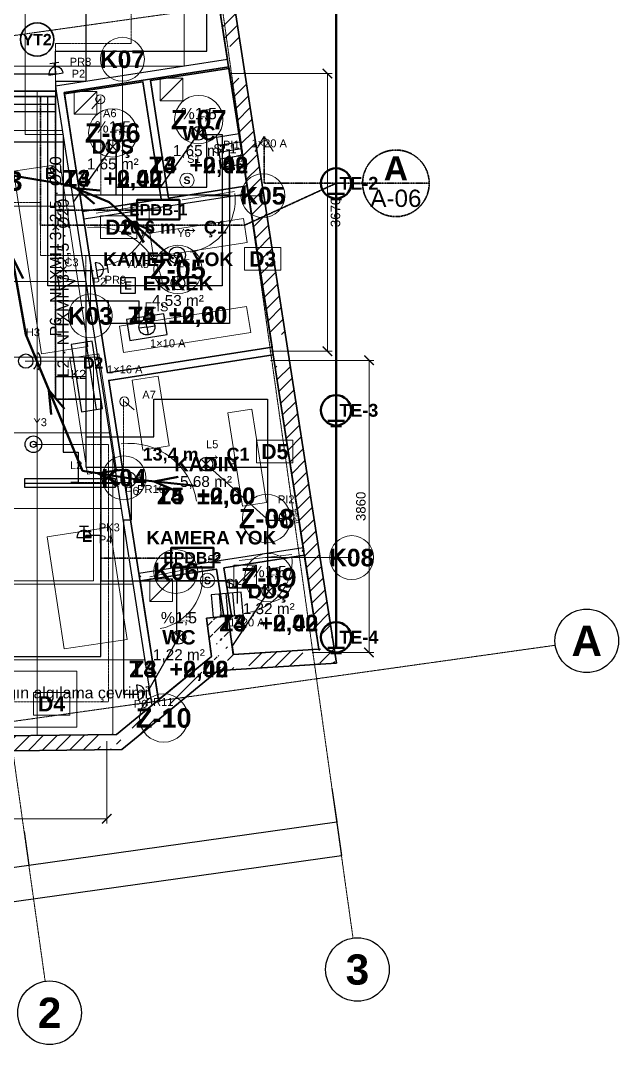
# Model space of a CAD drawing. Header units: millimetres. Extents: x -4681 to 15681, y -5011 to 17012.
# Drawn here: x 7780 to 15681, y -4083 to 9452 of the extents above; entities that cross this region are included whole.
import ezdxf
from ezdxf.enums import TextEntityAlignment as Align

# ---------------------------------------------------------------- set-up
doc = ezdxf.new("R2010")
doc.units = ezdxf.units.MM
doc.linetypes.add('DASHDOT', pattern=[3.556, 2.54, -0.508, 0, -0.508])
doc.linetypes.add('DASHED', pattern=[1.524, 1.27, -0.254])
for name, color, linetype, lineweight in [('A-DUVAR-MEVCUT', 8, 'Continuous', 35), ('A-DUVAR-YENI', 1, 'Continuous', 35), ('A-EKIPMAN', 9, 'Continuous', 18), ('A-KAPI', 8, 'Continuous', 18), ('A-KESIT-HAT', 1, 'DASHDOT', 35), ('A-MAHAL', 250, 'Continuous', 18), ('A-MOBILYA', 9, 'Continuous', 18), ('A-TAVAN-KAPAK', 150, 'Continuous', 18), ('A-TAVAN-SINIR', 150, 'Continuous', 25), ('A-TAVAN-YAZI', 150, 'Continuous', 13), ('A-YANGIN-EKIP', 1, 'Continuous', 35), ('A-YANGIN-KACIS', 3, 'Continuous', 50), ('A-YAZI', 7, 'Continuous', 13), ('A-ZEMIN-DERZ', 253, 'Continuous', 13), ('A-ZEMIN-SINIR', 30, 'Continuous', 25), ('A-ZEMIN-YAZI', 30, 'Continuous', 13), ('E-AYD-ACIL', 3, 'Continuous', 25), ('E-AYD-ANAHTAR', 2, 'Continuous', 18), ('E-AYD-ARMATUR', 2, 'Continuous', 25), ('E-AYD-DOWNLIGHT', 2, 'Continuous', 25), ('E-AYD-LINYE', 2, 'Continuous', 25), ('E-AYD-SORTI', 2, 'DASHED', 18), ('E-KUVVET-CIHAZ', 5, 'Continuous', 25), ('E-KUVVET-LINYE', 5, 'Continuous', 25), ('E-KUVVET-PRIZ', 5, 'Continuous', 25), ('E-TOPRAK-BARA', 3, 'Continuous', 50), ('E-TOPRAK-ELEKTROT', 3, 'Continuous', 50), ('E-TOPRAK-ILETKEN', 3, 'DASHDOT', 35), ('E-TOPRAK-SERIT', 3, 'Continuous', 50), ('E-TOPRAK-YAZI', 3, 'Continuous', 13), ('E-YAZI', 7, 'Continuous', 13), ('E-ZAYIF-KAMERA', 6, 'Continuous', 25), ('E-ZAYIF-LINYE', 6, 'DASHED', 13), ('E-ZAYIF-SES', 6, 'Continuous', 25), ('E-ZAYIF-TAVA', 6, 'Continuous', 18), ('E-ZAYIF-YANGIN', 1, 'Continuous', 25), ('G-AKS-BALON', 8, 'Continuous', 25), ('G-AKS-HAT', 8, 'DASHDOT', 18), ('G-OLCU', 7, 'Continuous', 13), ('G-OLCU-ZINCIR', 7, 'Continuous', 13)]:
    doc.layers.add(name, color=color, linetype=linetype, lineweight=lineweight)
doc.styles.add('GYM', font='arial.ttf')
doc.styles.add('GYM-B', font='arialbd.ttf')
doc.styles.add('OpenSansCondensed-Light', font='OpenSansCondensed-Light.ttf')
doc.dimstyles.new('EZDXF', dxfattribs={"dimtxt": 0.25, "dimasz": 0.175, "dimexe": 0.375, "dimexo": 0.125, "dimgap": 0.1, "dimtad": 1, "dimlfac": 100, "dimzin": 12, "dimdsep": 46, "dimtxsty": 'OpenSansCondensed-Light', "dimblk": 'ARCHTICK', "dimcen": 2.5, "dimazin": 3, "dimtfac": 0.5, "dimtmove": 2, "dimatfit": 3})
doc.dimstyles.new('GYM-50', dxfattribs={"dimscale": 50, "dimtxt": 2.5, "dimasz": 2.5, "dimexe": 1.25, "dimexo": 1.5, "dimgap": 0.9, "dimtad": 1, "dimdec": 0, "dimtxsty": 'GYM', "dimblk": 'ARCHTICK', "dimcen": 2.5, "dimclrd": 7, "dimclre": 7, "dimclrt": 7, "dimazin": 3, "dimtfac": 1, "dimtmove": 0, "dimatfit": 3, "dimlwd": 18, "dimlwe": 13})

# ---------------------------------------------------------------- blocks, each defined once
blk = doc.blocks.new('_ARCHTICK')
at = {"color": 0, "linetype": 'BYBLOCK', "const_width": 0.15}
blk.add_lwpolyline([(-0.5, -0.5), (0.5, 0.5)], dxfattribs=at)
blk = doc.blocks.new('E_ARMATUR_LINEER')
blk.add_line((-600, 0), (600, 0))
blk.add_lwpolyline([(-600, -55), (600, -55), (600, 55), (-600, 55)], close=True)
at = {"style": 'GYM'}
blk.add_attdef('LINYE', (0, 185), '', height=105, dxfattribs=at)
blk = doc.blocks.new('E_DOWNLIGHT')
for p, q in [((-64, -64), (64, 64)), ((-64, 64), (64, -64))]:
    blk.add_line(p, q)
blk.add_circle((0, 0), 90)
at = {"style": 'GYM'}
blk.add_attdef('LINYE', (0, 210), '', height=105, dxfattribs=at)
blk = doc.blocks.new('E_ACIL')
blk.add_lwpolyline([(-100, -100), (100, -100), (100, 100), (-100, 100)], close=True)
at = {"style": 'GYM-B'}
blk.add_text('E', height=110, dxfattribs=at).set_placement((0, 0), align=Align.MIDDLE_CENTER)
at = {"style": 'GYM'}
blk.add_attdef('KOD', (0, 230), '', height=105, dxfattribs=at)
blk = doc.blocks.new('E_ANAHTAR')
blk.add_line((0, 0), (130, 110))
blk.add_circle((0, 0), 60)
at = {"style": 'GYM'}
blk.add_attdef('KOD', (0, 240), '', height=105, dxfattribs=at)
blk = doc.blocks.new('E_SENSOR')
blk.add_circle((0, 0), 95)
at = {"style": 'GYM-B'}
blk.add_text('S', height=100, dxfattribs=at).set_placement((0, 0), align=Align.MIDDLE_CENTER)
at = {"style": 'GYM'}
blk.add_attdef('KOD', (0, 230), '', height=105, dxfattribs=at)
blk = doc.blocks.new('E_PRIZ')
for p, q in [((-60, 150), (60, 150)), ((0, 0), (0, 150)), ((-95, 0), (95, 0))]:
    blk.add_line(p, q)
blk.add_arc((0, 0), 95, 0, 180)
at = {"style": 'GYM'}
for tag, p in [('KOD', (195, 80)), ('LINYE', (195, -80))]:
    blk.add_attdef(tag, p, '', height=105, dxfattribs=at)
blk = doc.blocks.new('E_PRIZ_IP44')
for p, q in [((-60, 150), (60, 150)), ((0, 0), (0, 150)), ((-95, 0), (95, 0))]:
    blk.add_line(p, q)
blk.add_arc((0, 0), 95, 0, 180)
at = {"style": 'GYM'}
blk.add_text('IP44', height=70, dxfattribs=at).set_placement((0, -120), align=Align.MIDDLE_CENTER)
blk.add_attdef('KOD', (205, 80), '', height=105, dxfattribs=at)
blk = doc.blocks.new('M_KLIMA_IC')
blk.add_line((-450, -60), (450, -60))
blk.add_lwpolyline([(-450, -140), (450, -140), (450, 140), (-450, 140)], close=True)
at = {"style": 'GYM'}
for tag, p, height in [('KOD', (0, 215), 120), ('KAPASITE', (0, -270), 105)]:
    blk.add_attdef(tag, p, '', height=height, dxfattribs=at)
blk = doc.blocks.new('M_ISITICI')
for p, q in [((-90, -150), (-90, 150)), ((0, -150), (0, 150)), ((90, -150), (90, 150))]:
    blk.add_line(p, q)
blk.add_lwpolyline([(-200, -150), (200, -150), (200, 150), (-200, 150)], close=True)
at = {"style": 'GYM'}
for tag, p, height in [('KOD', (0, 225), 120), ('GUC', (0, -285), 105)]:
    blk.add_attdef(tag, p, '', height=height, dxfattribs=at)
blk = doc.blocks.new('M_FAN')
for q in [(-105, 0), (0, 105), (105, 0), (0, -105)]:
    blk.add_line((0, 0), q)
blk.add_lwpolyline([(-250, -140), (250, -140), (250, 140), (-250, 140)], close=True)
blk.add_circle((0, 0), 105)
at = {"style": 'GYM'}
for tag, p, height in [('KOD', (0, 210), 120), ('TANIM', (0, -270), 105)]:
    blk.add_attdef(tag, p, '', height=height, dxfattribs=at)
blk = doc.blocks.new('E_KAMERA')
blk.add_lwpolyline([(-110, -85), (110, 0), (-110, 85)], close=True)
at = {"style": 'GYM'}
blk.add_attdef('KOD', (0, 210), '', height=105, dxfattribs=at)
blk = doc.blocks.new('E_HOPARLOR')
blk.add_circle((0, 0), 95)
for radius, start, end in [(150, -45, 45), (200, -35, 35)]:
    blk.add_arc((0, 0), radius, start, end)
at = {"style": 'GYM'}
blk.add_attdef('KOD', (0, 330), '', height=105, dxfattribs=at)
blk = doc.blocks.new('E_DEDEKTOR')
for radius in [110, 40]:
    blk.add_circle((0, 0), radius)
at = {"style": 'GYM'}
blk.add_attdef('KOD', (0, 240), '', height=105, dxfattribs=at)

msp = doc.modelspace()

# ---------------------------------------------------------------- hatches: boundary and pattern name
at = {"layer": 'A-DUVAR-MEVCUT'}
h = msp.add_hatch(dxfattribs=at)
h.set_pattern_fill('ANSI31', scale=40)
h.paths.add_polyline_path([(755.9, 6839.6), (760.1, 6814), (957.4615, 6846.37962), (953.2615, 6871.97962)])
h.paths.add_polyline_path([(970.1, 6843.47545), (760.1, 6814), (755.9, 6839.6), (550.1, 6819.23615), (550.1, 7020.21287), (588.37327, 7024), (970.1, 7024)])
h.paths.add_polyline_path([(760.1, 6814), (1177.6, 6872.6), (1149.80064, 7070.65857), (732.30064, 7012.05857)])
h.paths.add_polyline_path([(1148.79926, 7082.6), (1177.6, 6872.6), (967.6, 6843.12455), (967.6, 7082.6)])
h.paths.add_polyline_path([(1177.6, 6872.6), (1133, 7197.8), (934.85479, 7170.6251), (979.45479, 6845.4251)])
h.paths.add_polyline_path([(998.71736, 7407.8), (1032.1, 7184.8), (1133, 7197.8), (1161.80074, 6987.8), (923, 6987.8), (923, 7407.8)])
h.paths.add_polyline_path([(1133, 7197.8), (1032.1, 7184.8), (1057.65684, 6986.4396), (1158.55684, 6999.4396)])
h.paths.add_polyline_path([(1000.66343, 7394.8), (1032.1, 7184.8), (1133, 7197.8), (1163.58364, 6974.8), (822.1, 6974.8), (822.1, 7047.12719), (850.06655, 7049.89447), (822.1, 7236.71433), (822.1, 7394.8)])
h.paths.add_polyline_path([(1032.1, 7184.8), (863.6, 8310.4), (665.80397, 8280.79034), (834.30397, 7155.19034)])
h.paths.add_polyline_path([(1073.6, 8341.83924), (863.6, 8310.4), (895.03657, 8100.4), (692.80804, 8100.4), (653.6, 8362.31433), (653.6, 8481.18967), (915.50741, 8520.4), (1073.6, 8520.4)])
h.paths.add_polyline_path([(863.6, 8310.4), (4855.3, 8908), (4825.68788, 9105.79566), (833.98788, 8508.19566)])
h.paths.add_polyline_path([(4645.3, 9078.78967), (4907.20741, 9118), (5050.72489, 9118), (5053.40565, 8996.24161), (5065.3, 8997.89562), (5065.3, 8795.97116), (4858.4, 8767.2), (4855.3, 8908), (4645.3, 8876.56076)])
h.paths.add_polyline_path([(4855.3, 8908), (4858.4, 8767.2), (5058.35154, 8771.60234), (5055.25154, 8912.40234)])
h.paths.add_polyline_path([(5068.4, 8977.2), (5068.4, 8796.40224), (4858.4, 8767.2), (4855.3, 8908), (4648.4, 8877.02487), (4648.4, 8977.2)])
h.paths.add_polyline_path([(4858.4, 8767.2), (6449.1, 8988.4), (6421.55341, 9186.49388), (4830.85341, 8965.29388)])
h.paths.add_polyline_path([(6412.11555, 9198.4), (6449.1, 8988.4), (6239.1, 8959.19776), (6239.1, 9198.4)])
h.paths.add_polyline_path([(6449.1, 8988.4), (5826, 12526.4), (5629.03136, 12491.71058), (6252.13136, 8953.71058)])
h.paths.add_polyline_path([(6036, 12554.40138), (5826, 12526.4), (5862.98445, 12316.4), (5659.90644, 12316.4), (5616, 12565.70346), (5616, 12700.16874), (5887.72105, 12736.4), (6036, 12736.4)])
h.paths.add_polyline_path([(5826, 12526.4), (9875.8, 13066.4), (9849.36597, 13264.64541), (5799.56597, 12724.64541)])
h.paths.add_polyline_path([(9908.3115, 12856.4), (9875.8, 13066.4), (9665.8, 13038.39862), (9665.8, 13240.16874), (9937.52105, 13276.4), (10045.67113, 13276.4), (10085.8, 13017.19747), (10085.8, 12856.4)])
h.paths.add_polyline_path([(9875.8, 13066.4), (10521.21197, 8897.52123), (10718.85739, 8928.12004), (10073.44542, 13096.99881)])
h.paths.add_polyline_path([(10553.73829, 8687.52123), (10521.21197, 8897.52123), (10488.70047, 9107.52123), (10691.0831, 9107.52123), (10718.85634, 8928.12685), (10731.21197, 8848.35507), (10731.21197, 8687.52123)])
h.paths.add_polyline_path([(10521.21197, 8897.52123), (11110.70061, 5091.60025), (11308.34393, 5122.21268), (10718.85528, 8928.13366)])
h.paths.add_polyline_path([(11143.22349, 4881.60025), (11110.70061, 5091.60025), (11078.17429, 5301.60025), (11280.55908, 5301.60025), (11308.34393, 5122.21268), (11320.70061, 5042.42563), (11320.70061, 4881.60025)])
h.paths.add_polyline_path([(11110.70061, 5091.60025), (11722.09975, 1143.79998), (11919.74355, 1174.40925), (11308.34442, 5122.20951)])
h.paths.add_polyline_path([(11512.09975, 1130.5534), (11722.09975, 1143.79998), (11689.57687, 1353.79998), (11891.96116, 1353.79998), (11932.09975, 1094.62537), (11932.09975, 956.64906), (11569.86991, 933.79998), (11512.09975, 933.79998)])
h.paths.add_polyline_path([(11722.09975, 1143.79998), (10588.6, 1072.3), (10601.19077, 872.69671), (11734.69052, 944.1967)])
h.paths.add_polyline_path([(10378.6, 1282.3), (10561.73131, 1282.3), (10588.6, 1072.3), (10798.6, 1085.54658), (10798.6, 885.14908), (10436.37017, 862.3), (10413.83831, 862.3), (10411.93809, 877.15172), (10393.83456, 862.3), (10378.6, 862.3)])
h.paths.add_polyline_path([(10588.6, 1072.3), (10524, 1577.2), (10325.61719, 1551.81769), (10390.21719, 1046.91769)])
h.paths.add_polyline_path([(10314, 1367.2), (10314, 1558.4237), (10524, 1577.2), (10550.86869, 1367.2)])
h.paths.add_polyline_path([(10524, 1577.2), (10238.8, 1551.7), (10256.61114, 1352.49467), (10541.81114, 1377.99467)])
h.paths.add_polyline_path([(10448.8, 1341.7), (10265.66869, 1341.7), (10238.8, 1551.7), (10448.8, 1570.4763)])
h.paths.add_polyline_path([(10238.8, 1551.7), (10303.4, 1046.8), (10501.78281, 1072.18231), (10437.18281, 1577.08231)])
h.paths.add_polyline_path([(10093.4, 874.52078), (10303.4, 1046.8), (10276.53131, 1256.8), (10513.4, 1256.8), (10513.4, 867.15896), (10414.0187, 860.89009), (10411.93809, 877.15172), (10362.7513, 836.8), (10093.4, 836.8)])
h.paths.add_polyline_path([(10303.4, 1046.8), (9540.39155, 420.84523), (9667.24235, 266.22027), (10430.25079, 892.17505)])
h.paths.add_polyline_path([(9330.39155, 248.48705), (9540.39155, 420.84523), (9750.39155, 593.12445), (9750.39155, 334.43399), (9667.25972, 266.23453), (9599.77378, 210.84523), (9330.39155, 210.84523)])
h.paths.add_polyline_path([(9540.39155, 420.84523), (9046.39991, 15.4), (9173.28544, -139.19645), (9667.27708, 266.24878)])
h.paths.add_polyline_path([(9256.39991, -70.97998), (9119.02362, -183.73201), (8836.39991, -187.16739), (8836.39991, 12.84738), (9046.39991, 15.4), (9256.39991, 187.75817)])
h.paths.add_polyline_path([(9046.39991, 15.4), (3378.1, -53.5), (3380.53088, -253.48523), (9048.83079, -184.58523)])
h.paths.add_polyline_path([(3588.1, -250.96216), (3305.96755, -254.39157), (3168.1, -137.88881), (3168.1, 123.95713), (3378.1, -53.5), (3588.1, -50.94738)])
h.paths.add_polyline_path([(3378.1, -53.5), (2141.7, 991.3), (2012.61127, 838.53842), (3249.01127, -206.26158)])
h.paths.add_polyline_path([(1931.7, 796.08633), (1931.7, 1201.3), (2106.4269, 1201.3), (2141.7, 991.3), (2351.7, 813.84287), (2351.7, 781.3), (2080.34632, 781.3), (2063.38451, 795.63331), (2065.78953, 781.3), (2040.70597, 781.3)])
h.paths.add_polyline_path([(2141.7, 991.3), (2059.9, 1478.3), (1862.66297, 1445.17066), (1944.46297, 958.17066)])
h.paths.add_polyline_path([(1849.9, 1268.3), (1849.9, 1473.66617), (2059.9, 1478.3), (2095.1731, 1268.3)])
h.paths.add_polyline_path([(2059.9, 1478.3), (1747.2, 1471.4), (1751.6121, 1271.44867), (2064.3121, 1278.34867)])
h.paths.add_polyline_path([(1957.2, 1261.4), (1782.43643, 1261.4), (1747.2, 1471.4), (1957.2, 1476.03383)])
h.paths.add_polyline_path([(1747.2, 1471.4), (1824.2, 1012.5), (2021.44265, 1045.59585), (1944.44265, 1504.49585)])
h.paths.add_polyline_path([(2034.2, 1222.5), (2034.2, 802.5), (1884.41791, 802.5), (1614.2, 839.15424), (1614.2, 1040.98586), (1824.2, 1012.5), (1788.96357, 1222.5)])
h.paths.add_polyline_path([(1824.2, 1012.5), (688.9, 1166.5), (662.01681, 968.315), (1797.31681, 814.315)])
h.paths.add_polyline_path([(664.28409, 1376.5), (688.9, 1166.5), (898.9, 1138.01414), (898.9, 956.5), (749.11791, 956.5), (508.31777, 989.16381), (478.9, 1240.12882), (478.9, 1376.5)])
h.paths.add_polyline_path([(688.9, 1166.5), (32.3, 6768), (-166.33998, 6744.7157), (490.26002, 1143.2157)])
h.paths.add_polyline_path([(242.3, 6788.77944), (32.3, 6768), (56.91591, 6558), (-144.45343, 6558), (-177.7, 6841.62882), (-177.7, 6948.19728), (123.49059, 6978), (242.3, 6978)])
h.paths.add_polyline_path([(32.3, 6768), (755.9, 6839.6), (736.20624, 7038.62803), (12.60624, 6967.02803)])
h.paths.add_polyline_path([(965.9, 6842.88594), (760.1, 6814), (755.9, 6839.6), (545.9, 6818.82056), (545.9, 7019.79728), (847.09059, 7049.6), (965.9, 7049.6)])

# ---------------------------------------------------------------- linework, layer by layer
msp.add_lwpolyline([(850.06655, 7049.89447), (636.19468, 8478.58391), (5050.25338, 9139.41551), (5053.40565, 8996.24161), (6216.16446, 9157.93285), (5592.86181, 12697.08349), (10043.48371, 13290.52905), (10718.85634, 8928.12685), (11308.34393, 5122.21268), (11953.26152, 957.98393), (10414.0187, 860.89009), (10411.93809, 877.15172), (9667.25972, 266.23453), (9119.02362, -183.73201), (3305.96755, -254.39157), (2063.38451, 795.63331), (2066.37374, 777.81824), (508.31777, 989.16381), (-190.04858, 6946.9754)], close=True, dxfattribs=at)
msp.add_lwpolyline([(9875.8, 13066.4), (10521.21197, 8897.52123), (11110.70061, 5091.60025), (11722.09975, 1143.79998), (10588.6, 1072.3), (10524, 1577.2), (10238.8, 1551.7), (10303.4, 1046.8), (9540.39155, 420.84523), (9046.39991, 15.4), (3378.1, -53.5)], dxfattribs=at)
at = {"layer": 'A-DUVAR-YENI'}
for points in [[(8930.5, 4795.6), (11104.4, 5132.3), (10530.7, 8838.2), (8357, 8498.9)], [(10533.7597, 8818.43543), (10774.09896, 7265.92841), (9736.47089, 7105.29612), (9496.13163, 8657.80313)], [(8359.63796, 8481.86573), (9397.30877, 8642.50464), (9637.64804, 7089.99763), (8600.06013, 6929.37155)], [(9603.6, 472.7), (10303.4, 1046.8), (10238.8, 1551.7), (10524, 1577.2), (10588.6, 1072.3), (11722.1, 1143.8), (11119.9, 5032.3), (8946.3, 4695.3)], [(10558.66058, 1306.30024), (10524, 1577.2), (10518.6784, 1598.06857), (10541.29725, 1580.38314), (10565.99976, 1584.22839), (10467.44979, 2217.32911), (11530.22557, 2382.76331), (11722.1, 1143.8), (10595.02255, 1072.70513)], [(10303.4, 1046.8), (9634.05044, 497.68085), (9600.5238, 492.46201), (9358.88817, 2044.76779), (10368.63975, 2201.94811), (10466.6872, 1572.07561), (10238.8, 1551.7)]]:
    msp.add_lwpolyline(points, close=True, dxfattribs=at)
at = {"layer": 'A-EKIPMAN'}
for points in [[(8301.8949, 7552.8534), (7689.02869, 7459.07169), (8058.1051, 5047.1466), (8670.97131, 5140.92831)], [(8815.52917, 5045.57862), (8430.01656, 4986.5869), (8664.47083, 3454.42138), (9049.98344, 3513.4131)], [(9188.61305, 1272.15913), (8961.72182, 2754.89996), (8131.38695, 2627.84087), (8358.27818, 1145.10004)], [(8525, 110), (8525, 850), (6075, 850), (6075, 110)]]:
    msp.add_lwpolyline(points, close=True, dxfattribs=at)
at = {"layer": 'A-KAPI'}
for p, q in [((9917.12007, 7082.45496), (10608.87993, 7189.54504)), ((8781.12007, 6906.45496), (9472.87993, 7013.54504)), ((8771.84363, 5822.29723), (8634.15637, 6711.70277)), ((9215.84363, 2962.29723), (9078.15637, 3851.70277)), ((10668.18123, 2313.98587), (11363.81877, 2392.01413)), ((9487.90509, 2099.81993), (10174.09491, 2238.18007))]:
    msp.add_line(p, q, dxfattribs=at)
for centre, radius, start, end in [((9917.12007, 7082.45496), 700, -81.2, 6.8), ((8781.12007, 6906.45496), 700, -81.2, 6.8), ((8771.84363, 5822.29723), 900, 8.8, 96.8), ((9215.84363, 2962.29723), 900, 8.8, 96.8), ((10668.18123, 2313.98587), 700, -83.6, 4.4), ((9487.90509, 2099.81993), 700, -78.6, 9.4)]:
    msp.add_arc(centre, radius, start, end, dxfattribs=at)
at = {"layer": 'A-KESIT-HAT'}
for p, q in [((11000, 7920), (10880, 7720)), ((11000, 7300), (11000, 7920)), ((11000, 7920), (11120, 7720)), ((12300, 7300), (11000, 7300)), ((12300, 7300), (13180, 7300))]:
    msp.add_line(p, q, dxfattribs=at)
msp.add_circle((12740, 7300), 440, dxfattribs=at)
at = {"layer": 'A-MAHAL'}
for p, q in [((9127, 6960), (9127, 8940)), ((10135.11529, 7961.86577), (10135.11529, 8141.86577)), ((8998.66203, 7785.93168), (8998.66203, 7965.93168)), ((10263, 7136), (10983, 7136)), ((8703, 6267), (8703, 5547)), ((9859.90516, 5981.42476), (9859.90516, 6161.42476)), ((10231.05136, 3588.43966), (11031.05136, 2868.43966)), ((9147, 3407), (9147, 3407)), ((11016, 2353), (12156, 2353)), ((9831, 2169), (9831, 2169)), ((11059.72246, 1907.69884), (11059.72246, 2087.69884))]:
    msp.add_line(p, q, dxfattribs=at)
for points in [[(8837.46134, 6570), (9317.46134, 6570), (9317.46134, 6870), (8837.46134, 6870)], [(10740, 6150), (11220, 6150), (11220, 6450), (10740, 6450)], [(10900, 3604.92268), (11380, 3604.92268), (11380, 3904.92268), (10900, 3904.92268)], [(7950, 270), (8430, 270), (8430, 570), (7950, 570)]]:
    msp.add_lwpolyline(points, close=True, dxfattribs=at)
for centre, radius in [((9127, 8940), 290), ((10135.11529, 8141.86577), 320), ((8998.66203, 7965.93168), 320), ((10983, 7136), 290), ((9859.90516, 6161.42476), 320), ((8703, 5547), 290), ((9147, 3407), 290), ((11031.05136, 2868.43966), 320), ((12156, 2353), 290), ((9831, 2169), 290), ((11059.72246, 2087.69884), 320), ((9673.01863, 232.83984), 320)]:
    msp.add_circle(centre, radius, dxfattribs=at)
at = {"layer": 'A-MOBILYA'}
for points in [[(9489.35099, 6642.46888), (9538.32954, 6326.23938), (10773.60105, 6517.56185), (10724.6225, 6833.79135)], [(9088.02588, 5411.53909), (9141.59617, 5065.66307), (10821.56543, 5325.86162), (10767.99514, 5671.73765)], [(9599.46699, 4752.47771), (9253.63184, 4698.64419), (9397.44426, 3774.77028), (9743.27941, 3828.60381)], [(10836.46976, 4315.03583), (10520.27762, 4265.81661), (10712.54022, 3030.69107), (11028.73235, 3079.91029)]]:
    msp.add_lwpolyline(points, close=True, dxfattribs=at)
at = {"layer": 'A-TAVAN-KAPAK'}
for p, q in [((9626.13163, 8388.43543), (9926.13163, 8688.43543)), ((8489.63796, 8212.50464), (8789.63796, 8512.50464)), ((10597.44979, 1952.76331), (10897.44979, 2252.76331)), ((9488.88817, 1771.94811), (9788.88817, 2071.94811))]:
    msp.add_line(p, q, dxfattribs=at)
for points in [[(9626.13163, 8388.43543), (9926.13163, 8388.43543), (9926.13163, 8688.43543), (9626.13163, 8688.43543)], [(8489.63796, 8212.50464), (8789.63796, 8212.50464), (8789.63796, 8512.50464), (8489.63796, 8512.50464)], [(10597.44979, 1952.76331), (10897.44979, 1952.76331), (10897.44979, 2252.76331), (10597.44979, 2252.76331)], [(9488.88817, 1771.94811), (9788.88817, 1771.94811), (9788.88817, 2071.94811), (9488.88817, 2071.94811)]]:
    msp.add_lwpolyline(points, close=True, dxfattribs=at)
at = {"layer": 'A-TAVAN-SINIR'}
for points in [[(5550, 8520), (5550, 8863.3727), (6449.1, 8988.4), (5826, 12526.4), (9875.8, 13066.4), (10515.1, 8937), (8242.9, 8582.3), (8252.57632, 8520)], [(2600, 604.02093), (3314.78894, 0), (7400, 0), (7400, 6700), (2600, 6700), (2600, 8570.35757), (863.6, 8310.4), (4855.3, 8908), (4858.4, 8767.2), (6449.1, 8988.4), (5550, 8863.3727), (5550, 8520), (8252.57632, 8520), (9513.9, 399.1), (9046.4, 15.4), (3378.1, -53.5)], [(10533.7597, 8818.43543), (10774.09896, 7265.92841), (9736.47089, 7105.29612), (9496.13163, 8657.80313)], [(8359.63796, 8481.86573), (9397.30877, 8642.50464), (9637.64804, 7089.99763), (8600.06013, 6929.37155)], [(8930.5, 4795.6), (8615.36389, 6830.54951), (9707.19808, 6999.57331), (10789.39745, 7167.10556), (11104.4, 5132.3)], [(11119.9, 5032.3), (11521.9613, 2436.12704), (11501.20547, 2432.91264), (11518.72819, 2456.87682), (11514.88294, 2481.57933), (10406.51516, 2309.04817), (9343.50717, 2143.57783), (9347.35242, 2118.87532), (9371.33254, 2101.35522), (9350.58243, 2098.12521), (8946.3, 4695.3)], [(10558.66058, 1306.30024), (10524, 1577.2), (10518.6784, 1598.06857), (10541.29725, 1580.38314), (10565.99976, 1584.22839), (10467.44979, 2217.32911), (11530.22557, 2382.76331), (11722.1, 1143.8), (10595.02255, 1072.70513)], [(10303.4, 1046.8), (9634.05044, 497.68085), (9600.5238, 492.46201), (9358.88817, 2044.76779), (10368.63975, 2201.94811), (10466.6872, 1572.07561), (10238.8, 1551.7)]]:
    msp.add_lwpolyline(points, close=True, dxfattribs=at)
at = {"layer": 'A-YANGIN-EKIP'}
msp.add_circle((8000, 9200), 220, dxfattribs=at)
at = {"layer": 'A-YANGIN-KACIS'}
for p, q in [((8508.93562, 7234.4451), (8756.31596, 7027.20408)), ((8508.93562, 7234.4451), (8830.20211, 7203.88836)), ((9240.02919, 6794.09189), (9407.76251, 6518.39024)), ((9240.02919, 6794.09189), (9534.47039, 6661.9925)), ((7668.71864, 6327.26104), (7816.57481, 6040.40842)), ((8155.76923, 4566.15385), (8185.91141, 4244.8482)), ((8155.76923, 4566.15385), (8362.69088, 4318.50631)), ((8797.26069, 3468.43829), (9116.70155, 3514.30122)), ((8797.26069, 3468.43829), (9086.44462, 3325.19539)), ((9546.01534, 3359.0917), (9862.61623, 3421.61968)), ((9546.01534, 3359.0917), (9842.30361, 3231.18887))]:
    msp.add_line(p, q, dxfattribs=at)
for points in [[(9800, 6300), (8950, 7050), (8400, 7280), (6800, 7550), (4200, 6700), (2000, 5700), (450, 4350)], [(10100, 3300), (9350, 3380), (8600, 3500), (7850, 5300), (7550, 7000), (5000, 7500), (2200, 6100), (450, 4350)]]:
    msp.add_lwpolyline(points, dxfattribs=at)
at = {"layer": 'A-ZEMIN-DERZ'}
for p, q in [((8000, 2.68067), (8000, 8520)), ((2600, 8000), (8333.3418, 8000)), ((2600, 7000), (8488.66001, 7000)), ((7400, 6000), (8643.97822, 6000)), ((7400, 5000), (8799.29643, 5000)), ((7400, 4000), (8954.61465, 4000)), ((9000, 14.83599), (9000, 3707.79117)), ((7400, 3000), (9109.93286, 3000)), ((7400, 2000), (9265.25107, 2000)), ((7400, 1000), (9420.56929, 1000))]:
    msp.add_line(p, q, dxfattribs=at)
at = {"layer": 'A-ZEMIN-SINIR'}
for p, q in [((9616.13163, 7225.29612), (10135.11529, 7961.86577)), ((8479.63796, 7049.37155), (8998.66203, 7785.93168)), ((10587.44979, 1192.70513), (11059.72246, 1907.69884)), ((9478.88817, 612.46201), (9873.01863, 1299.25))]:
    msp.add_line(p, q, dxfattribs=at)
for points in [[(5550, 8520), (5550, 8863.3727), (6449.1, 8988.4), (5826, 12526.4), (9875.8, 13066.4), (10515.1, 8937), (8242.9, 8582.3), (8252.57632, 8520)], [(2600, 604.02093), (3314.78894, 0), (7400, 0), (7400, 6700), (2600, 6700), (2600, 8570.35757), (863.6, 8310.4), (4855.3, 8908), (4858.4, 8767.2), (6449.1, 8988.4), (5550, 8863.3727), (5550, 8520), (8252.57632, 8520), (9513.9, 399.1), (9046.4, 15.4), (3378.1, -53.5)], [(10533.7597, 8818.43543), (10774.09896, 7265.92841), (9736.47089, 7105.29612), (9496.13163, 8657.80313)], [(8359.63796, 8481.86573), (9397.30877, 8642.50464), (9637.64804, 7089.99763), (8600.06013, 6929.37155)], [(8930.5, 4795.6), (8615.36389, 6830.54951), (9707.19808, 6999.57331), (10789.39745, 7167.10556), (11104.4, 5132.3)], [(11119.9, 5032.3), (11521.9613, 2436.12704), (11501.20547, 2432.91264), (11518.72819, 2456.87682), (11514.88294, 2481.57933), (10406.51516, 2309.04817), (9343.50717, 2143.57783), (9347.35242, 2118.87532), (9371.33254, 2101.35522), (9350.58243, 2098.12521), (8946.3, 4695.3)], [(10558.66058, 1306.30024), (10524, 1577.2), (10518.6784, 1598.06857), (10541.29725, 1580.38314), (10565.99976, 1584.22839), (10467.44979, 2217.32911), (11530.22557, 2382.76331), (11722.1, 1143.8), (10595.02255, 1072.70513)], [(10303.4, 1046.8), (9634.05044, 497.68085), (9600.5238, 492.46201), (9358.88817, 2044.76779), (10368.63975, 2201.94811), (10466.6872, 1572.07561), (10238.8, 1551.7)]]:
    msp.add_lwpolyline(points, close=True, dxfattribs=at)
at = {"layer": 'E-AYD-LINYE'}
for p, q in [((8643, 10347), (8643, 8647)), ((8643, 8647), (8243, 8647)), ((8243, 8647), (8243, 5947)), ((8143, 8447), (2543, 8447)), ((8143, 5947), (8143, 8447)), ((2243, 8347), (8243, 8347)), ((8243, 8347), (8243, 7147)), ((10243, 7947), (10143, 7947)), ((10143, 7947), (10443, 7947)), ((10243, 7247), (10243, 7947)), ((10443, 7947), (10443, 5947)), ((6243, 7847), (8343, 7847)), ((8343, 7847), (8343, 3747)), ((9043, 7147), (9043, 7747)), ((9043, 7747), (9043, 7247)), ((9043, 7247), (10243, 7247)), ((8243, 7147), (9043, 7147)), ((9243, 5947), (8143, 5947)), ((8243, 5947), (9243, 5947)), ((9843, 5947), (8643, 5947)), ((8643, 5947), (8643, 3547)), ((10443, 5947), (9843, 5947)), ((8343, 3747), (8543, 3747)), ((8543, 3747), (8543, 3347)), ((8643, 3547), (10243, 3547)), ((10243, 3547), (11043, 3547)), ((11043, 3547), (11043, 1947)), ((8543, 3347), (8443, 3347)), ((10543, 2047), (9843, 2047)), ((9843, 2047), (9843, 1347)), ((10543, 1947), (10543, 2047)), ((11043, 1947), (10543, 1947))]:
    msp.add_line(p, q, dxfattribs=at)
at = {"layer": 'E-AYD-SORTI'}
for p, q in [((9243, 9147), (9243, 9647)), ((8243, 7147), (8243, 9147)), ((8243, 9147), (9243, 9147)), ((8843, 8447), (8843, 7147)), ((8843, 7147), (8243, 7147)), ((9143, 4447), (9143, 3347)), ((9143, 3347), (8443, 3347))]:
    msp.add_line(p, q, dxfattribs=at)
at = {"layer": 'E-KUVVET-LINYE'}
for p, q in [((10243, 9047), (10243, 9847)), ((8243, 8747), (8243, 9047)), ((8243, 9047), (10243, 9047)), ((6543, 8747), (8243, 8747)), ((2243, 8347), (8243, 8347)), ((2243, 8347), (8243, 8347)), ((2243, 8347), (8243, 8347)), ((2243, 8347), (8243, 8347)), ((2243, 8347), (8243, 8347)), ((8243, 8347), (8243, 7147)), ((8243, 8347), (8243, 4747)), ((8243, 8347), (8243, 7147)), ((8243, 8347), (8243, 4447)), ((8243, 8347), (8243, 5747)), ((6743, 8247), (8243, 8247)), ((6843, 8247), (8243, 8247)), ((8243, 8247), (8243, 6147)), ((8243, 8247), (8243, 4447)), ((10543, 7147), (10543, 7747)), ((10543, 7147), (10543, 7547)), ((10543, 7547), (10543, 5447)), ((8243, 7147), (10543, 7147)), ((8243, 7147), (10543, 7147)), ((8243, 6147), (8743, 6147)), ((8243, 5747), (9343, 5747)), ((8943, 5747), (8643, 5747)), ((8643, 5747), (8643, 3947)), ((8943, 5447), (8943, 5747)), ((9343, 5747), (9343, 5447)), ((10543, 5447), (8943, 5447)), ((9343, 5447), (9443, 5447)), ((8243, 4747), (8643, 4747)), ((8243, 4447), (8843, 4447)), ((8243, 4447), (8843, 4447)), ((8843, 4447), (8843, 3347)), ((8843, 4447), (8843, 2047)), ((9543, 3947), (9543, 4447)), ((9543, 4447), (11043, 4447)), ((11043, 4447), (11043, 2847)), ((8643, 3947), (9543, 3947)), ((8843, 3347), (9243, 3347)), ((9243, 3347), (9243, 2847)), ((9243, 2847), (9143, 2847)), ((9143, 2847), (9143, 547)), ((11043, 2847), (11243, 2847)), ((8843, 2647), (8643, 2647)), ((8843, 1047), (8843, 2647)), ((8843, 2047), (10643, 2047)), ((10643, 2047), (10643, 1747)), ((7343, 1047), (8843, 1047)), ((9143, 547), (9343, 547))]:
    msp.add_line(p, q, dxfattribs=at)
at = {"layer": 'E-TOPRAK-BARA'}
for points in [[(9320, 6820), (9880, 6820), (9880, 7080), (9320, 7080)], [(9770, 2220), (10330, 2220), (10330, 2480), (9770, 2480)]]:
    msp.add_lwpolyline(points, close=True, dxfattribs=at)
at = {"layer": 'E-TOPRAK-ELEKTROT'}
for p, q in [((11950, 7160), (11950, 7440)), ((11840, 7160), (12060, 7160)), ((11880, 7090), (12020, 7090)), ((11950, 4160), (11950, 4440)), ((11840, 4160), (12060, 4160)), ((11880, 4090), (12020, 4090)), ((11950, 1160), (11950, 1440)), ((11840, 1160), (12060, 1160)), ((11880, 1090), (12020, 1090))]:
    msp.add_line(p, q, dxfattribs=at)
for centre in [(11950, 7300), (11950, 4300), (11950, 1300)]:
    msp.add_circle(centre, 200, dxfattribs=at)
at = {"layer": 'E-TOPRAK-ILETKEN'}
msp.add_line((11950, 7300), (10743, 6747), dxfattribs=at)
for points in [[(10743, 6747), (8043, 6747), (8043, 8447), (2943, 8447), (2943, 7747)], [(2943, 7747), (2943, 8447), (8243, 8447), (8243, 6947), (9643, 6947)], [(2943, 7747), (2943, 8447), (8243, 8447), (8243, 4447), (8843, 4447), (8843, 2347), (10043, 2347)]]:
    msp.add_lwpolyline(points, dxfattribs=at)
at = {"layer": 'E-TOPRAK-SERIT'}
msp.add_lwpolyline([(11950, 10300), (11950, 7300), (11950, 4300), (11950, 1300)], dxfattribs=at)
at = {"layer": 'E-ZAYIF-LINYE'}
for p, q in [((8043, 7047), (5943, 7047)), ((8043, 6347), (8043, 7047)), ((9843, 6347), (8043, 6347)), ((8643, 3847), (8643, 6347)), ((8643, 6347), (9843, 6347)), ((8943, 3847), (7943, 3847)), ((7943, 3847), (8643, 3847)), ((8943, 447), (8943, 3847)), ((4143, 447), (8943, 447))]:
    msp.add_line(p, q, dxfattribs=at)
at = {"layer": 'E-ZAYIF-TAVA'}
for p, q in [((9943, 11247), (9943, 8847)), ((7843, 7947), (7843, 10347)), ((9943, 8847), (6243, 8847)), ((8343, 7947), (7843, 7947)), ((8343, 5947), (8343, 7947)), ((8343, 4947), (8343, 5947)), ((8743, 4947), (7843, 4947)), ((7843, 4947), (8343, 4947)), ((8743, 2047), (8743, 4947)), ((7343, 2047), (8743, 2047))]:
    msp.add_line(p, q, dxfattribs=at)
at = {"layer": 'G-AKS-BALON'}
for centre in [(15261.38468, 1252.72295), (12231.91446, -3091.49818), (8164.22951, -3663.17402)]:
    msp.add_circle(centre, 420, dxfattribs=at)
at = {"layer": 'G-AKS-HAT'}
for p, q in [((12173.46176, -2675.58559), (9523.96264, 16176.58023)), ((8105.77681, -3247.26143), (5456.27769, 15604.90439)), ((-3359.76353, 7699.81866), (13596.26603, 10082.83321)), ((-2110.55747, -1188.7443), (14845.47209, 1194.27024))]:
    msp.add_line(p, q, dxfattribs=at)

# ---------------------------------------------------------------- block references
at = {"layer": 'E-AYD-ACIL'}
msp.add_blockref('E_ACIL', (9200, 5950), dxfattribs=at).add_auto_attribs({'KOD': 'AA5'})
at = {"layer": 'E-AYD-ANAHTAR'}
ref = msp.add_blockref('E_ANAHTAR', (8833, 8411), dxfattribs=dict(at, rotation=188.9))
ref.add_attrib('KOD', 'A6', (8870.13049, 8173.88963), dxfattribs={"layer": '0', "height": 105, "style": 'GYM'})
for p, values in [((9980, 7340), {'KOD': 'S1'}), ((10250, 2050), {'KOD': 'S2'})]:
    msp.add_blockref('E_SENSOR', p, dxfattribs=at).add_auto_attribs(values)
ref = msp.add_blockref('E_ANAHTAR', (9152, 4416), dxfattribs=dict(at, rotation=278.8))
ref.add_attrib('KOD', 'A7', (9389.17481, 4452.7166), dxfattribs={"layer": '0', "height": 105, "style": 'GYM'})
at = {"layer": 'E-AYD-ARMATUR'}
msp.add_blockref('E_ARMATUR_LINEER', (8433, 3337), dxfattribs=at).add_auto_attribs({'LINYE': 'L2'})
at = {"layer": 'E-AYD-DOWNLIGHT'}
for p in [(10135.11529, 7961.86577), (8998.66203, 7785.93168), (9859.90516, 5981.42476), (10231.05136, 3588.43966), (11059.72246, 1907.69884), (9873.01863, 1299.25)]:
    msp.add_blockref('E_DOWNLIGHT', p, dxfattribs=at).add_auto_attribs({'LINYE': 'L5'})
at = {"layer": 'E-KUVVET-CIHAZ'}
ref = msp.add_blockref('M_ISITICI', (10550, 7732), dxfattribs=dict(at, rotation=98.8))
ref.add_attrib('KOD', 'SI-1', (10327.64861, 7697.57819), dxfattribs={"layer": '0', "height": 120, "style": 'GYM'})
ref.add_attrib('GUC', '1×20 A', (10831.64509, 7775.60096), dxfattribs={"layer": '0', "height": 105, "style": 'GYM'})
ref = msp.add_blockref('M_FAN', (9450, 5400), dxfattribs=dict(at, rotation=8.8))
ref.add_attrib('KOD', 'F-IS', (9417.87297, 5607.52796), dxfattribs={"layer": '0', "height": 120, "style": 'GYM'})
ref.add_attrib('TANIM', '1×10 A', (9491.30618, 5133.17834), dxfattribs={"layer": '0', "height": 105, "style": 'GYM'})
ref = msp.add_blockref('M_KLIMA_IC', (8656, 4747), dxfattribs=dict(at, rotation=98.8))
ref.add_attrib('KOD', 'K2', (8443.5309, 4714.10805), dxfattribs={"layer": '0', "height": 120, "style": 'GYM'})
ref.add_attrib('KAPASITE', '1×16 A', (8922.82166, 4788.30618), dxfattribs={"layer": '0', "height": 105, "style": 'GYM'})
ref = msp.add_blockref('M_ISITICI', (10511, 1727), dxfattribs=dict(at, rotation=5.1))
ref.add_attrib('KOD', 'SI-2', (10490.99878, 1951.10924), dxfattribs={"layer": '0', "height": 120, "style": 'GYM'})
ref.add_attrib('GUC', '1×20 A', (10536.33487, 1443.1283), dxfattribs={"layer": '0', "height": 105, "style": 'GYM'})
at = {"layer": 'E-KUVVET-PRIZ'}
ref = msp.add_blockref('E_PRIZ', (8250, 8745), dxfattribs=dict(at, rotation=8.9))
ref.add_attrib('KOD', 'PR8', (8430.27534, 8854.20531), dxfattribs={"layer": '0', "height": 105, "style": 'GYM'})
ref.add_attrib('LINYE', 'P2', (8455.029, 8696.13174), dxfattribs={"layer": '0', "height": 105, "style": 'GYM'})
ref = msp.add_blockref('E_PRIZ_IP44', (10565, 7568), dxfattribs=dict(at, rotation=98.8))
ref.add_attrib('KOD', 'PI1', (10454.57963, 7758.34795), dxfattribs={"layer": '0', "height": 105, "style": 'GYM'})
ref = msp.add_blockref('E_PRIZ', (8782, 6153), dxfattribs=dict(at, rotation=278.8))
ref.add_attrib('KOD', 'PR9', (8890.89051, 5972.53433), dxfattribs={"layer": '0', "height": 105, "style": 'GYM'})
ref.add_attrib('LINYE', 'P2', (8732.77397, 5948.0566), dxfattribs={"layer": '0', "height": 105, "style": 'GYM'})
ref = msp.add_blockref('E_PRIZ', (9212, 3387), dxfattribs=dict(at, rotation=278.8))
ref.add_attrib('KOD', 'PR10', (9320.89051, 3206.53433), dxfattribs={"layer": '0', "height": 105, "style": 'GYM'})
ref.add_attrib('LINYE', 'P6', (9162.77397, 3182.0566), dxfattribs={"layer": '0', "height": 105, "style": 'GYM'})
ref = msp.add_blockref('E_PRIZ_IP44', (11291, 2880), dxfattribs=dict(at, rotation=98.8))
ref.add_attrib('KOD', 'PI2', (11180.57963, 3070.34795), dxfattribs={"layer": '0', "height": 105, "style": 'GYM'})
msp.add_blockref('E_PRIZ', (8620, 2620), dxfattribs=at).add_auto_attribs({'KOD': 'PK3', 'LINYE': 'P4'})
ref = msp.add_blockref('E_PRIZ', (9325, 572), dxfattribs=dict(at, rotation=278.8))
ref.add_attrib('KOD', 'PR11', (9433.89051, 391.53433), dxfattribs={"layer": '0', "height": 105, "style": 'GYM'})
ref.add_attrib('LINYE', 'P6', (9275.77397, 367.0566), dxfattribs={"layer": '0', "height": 105, "style": 'GYM'})
at = {"layer": 'E-ZAYIF-KAMERA'}
ref = msp.add_blockref('E_KAMERA', (8392, 5994), dxfattribs=dict(at, rotation=8.8))
ref.add_attrib('KOD', 'C3', (8359.87297, 6201.52796), dxfattribs={"layer": '0', "height": 105, "style": 'GYM'})
at = {"layer": 'E-ZAYIF-SES'}
msp.add_blockref('E_HOPARLOR', (7850, 4950), dxfattribs=at).add_auto_attribs({'KOD': 'H3'})
at = {"layer": 'E-ZAYIF-YANGIN'}
for p, values in [((9850, 6350), {'KOD': 'Y6'}), ((7950, 3850), {'KOD': 'Y3'})]:
    msp.add_blockref('E_DEDEKTOR', p, dxfattribs=at).add_auto_attribs(values)

# ---------------------------------------------------------------- texts
at = {"layer": 'A-EKIPMAN', "style": 'GYM-B'}
for s, p in [('B', (8180, 7432.8534)), ('D2', (8740, 4925.57862)), ('E', (8660, 2634.89996))]:
    msp.add_text(s, height=150, dxfattribs=at).set_placement(p, align=Align.MIDDLE_CENTER)
at = {"layer": 'A-KESIT-HAT'}
for s, height, style, p in [('A', 316.8, 'GYM-B', (12740, 7498)), ('A-06', 228.8, 'GYM', (12740, 7102))]:
    msp.add_text(s, height=height, dxfattribs=dict(at, style=style)).set_placement(p, align=Align.MIDDLE_CENTER)
at = {"layer": 'A-MAHAL', "style": 'GYM-B'}
for s, height, p in [('K07', 232, (9127, 8940)), ('Z-07', 256, (10135.11529, 8141.86577)), ('Z-06', 256, (8998.66203, 7965.93168)), ('Z-03', 256, (7439.23048, 7330)), ('K05', 232, (10983, 7136)), ('D2', 200, (9077.46134, 6720)), ('D3', 200, (10980, 6300)), ('Z-05', 256, (9859.90516, 6161.42476)), ('K03', 232, (8703, 5547)), ('D5', 200, (11140, 3754.92268)), ('K04', 232, (9147, 3407)), ('Z-08', 256, (11031.05136, 2868.43966)), ('K08', 232, (12156, 2353)), ('K06', 232, (9831, 2169)), ('Z-09', 256, (11059.72246, 2087.69884)), ('D4', 200, (8190, 420)), ('Z-10', 256, (9673.01863, 232.83984))]:
    msp.add_text(s, height=height, dxfattribs=at).set_placement(p, align=Align.MIDDLE_CENTER)
at = {"layer": 'A-TAVAN-YAZI', "style": 'GYM-B'}
for s, p in [('T3  +2,40', (10135.11529, 7541.86577)), ('T3  +2,40', (8998.66203, 7365.93168)), ('T4  +2,60', (9859.90516, 5561.42476)), ('T4  +2,60', (10231.05136, 3168.43966)), ('T3  +2,40', (11059.72246, 1487.69884)), ('T3  +2,40', (9873.01863, 879.25))]:
    msp.add_text(s, height=220, dxfattribs=at).set_placement(p, align=Align.MIDDLE_CENTER)
at = {"layer": 'A-YANGIN-EKIP', "style": 'GYM-B'}
msp.add_text('YT2', height=150, dxfattribs=at).set_placement((8000, 9200), align=Align.MIDDLE_CENTER)
at = {"layer": 'A-YANGIN-KACIS', "style": 'GYM-B'}
for s, p in [('10,6 m → Ç1', (9800, 6720)), ('13,4 m → Ç1', (10100, 3720))]:
    msp.add_text(s, height=170, dxfattribs=at).set_placement(p, align=Align.MIDDLE_CENTER)
at = {"layer": 'A-YAZI'}
for s, height, style, p in [('WC', 190, 'GYM-B', (10135.11529, 7961.86577)), ('DUŞ', 190, 'GYM-B', (8998.66203, 7785.93168)), ('1,65 m²', 145, 'GYM', (10135.11529, 7731.86577)), ('1,65 m²', 145, 'GYM', (8998.66203, 7555.93168)), ('ERKEK', 190, 'GYM-B', (9859.90516, 5981.42476)), ('4,53 m²', 145, 'GYM', (9859.90516, 5751.42476)), ('KADIN', 190, 'GYM-B', (10231.05136, 3588.43966)), ('5,68 m²', 145, 'GYM', (10231.05136, 3358.43966)), ('DUŞ', 190, 'GYM-B', (11059.72246, 1907.69884)), ('1,32 m²', 145, 'GYM', (11059.72246, 1677.69884)), ('WC', 190, 'GYM-B', (9873.01863, 1299.25)), ('1,22 m²', 145, 'GYM', (9873.01863, 1069.25))]:
    msp.add_text(s, height=height, dxfattribs=dict(at, style=style)).set_placement(p, align=Align.MIDDLE_CENTER)
at = {"layer": 'A-ZEMIN-YAZI'}
for s, height, style, p in [('%1,5', 150, 'GYM', (10135.11529, 8221.86577)), ('%1,5', 150, 'GYM', (8998.66203, 8045.93168)), ('Z4  −0,02', 220, 'GYM-B', (10135.11529, 7541.86577)), ('Z4  −0,02', 220, 'GYM-B', (8998.66203, 7365.93168)), ('Z5  ±0,00', 220, 'GYM-B', (9859.90516, 5561.42476)), ('Z5  ±0,00', 220, 'GYM-B', (10231.05136, 3168.43966)), ('%1,5', 150, 'GYM', (11059.72246, 2167.69884)), ('%1,5', 150, 'GYM', (9873.01863, 1559.25)), ('Z4  −0,02', 220, 'GYM-B', (11059.72246, 1487.69884)), ('Z4  −0,02', 220, 'GYM-B', (9873.01863, 879.25))]:
    msp.add_text(s, height=height, dxfattribs=dict(at, style=style)).set_placement(p, align=Align.MIDDLE_CENTER)
at = {"layer": 'E-TOPRAK-YAZI', "style": 'GYM-B'}
for s, height, p in [('TE-2', 170, (12250, 7300)), ('EPDB-1', 150, (9600, 6950)), ('TE-3', 170, (12250, 4300)), ('EPDB-2', 150, (10050, 2350)), ('TE-4', 170, (12250, 1300))]:
    msp.add_text(s, height=height, dxfattribs=at).set_placement(p, align=Align.MIDDLE_CENTER)
at = {"layer": 'E-YAZI', "style": 'GYM'}
for s, p in [('P6 · NHXMH 3×2,5 · Ø20', (8243, 6467)), ('L2 · NHXMH 3×2,5 · Ø20', (8343, 5917))]:
    msp.add_text(s, height=150, rotation=90, dxfattribs=at).set_placement(p, align=Align.MIDDLE_CENTER)
at = {"layer": 'E-YAZI'}
for s, height, style, p in [('KAMERA YOK', 180, 'GYM-B', (9730.74602, 6295.6)), ('KAMERA YOK', 180, 'GYM-B', (10301.26043, 2616.25)), ('Z2 · JE-H(St)H 2×2×0,8 (FE180/E30) · yangın algılama çevrimi', 150, 'GYM', (6543, 567))]:
    msp.add_text(s, height=height, dxfattribs=dict(at, style=style)).set_placement(p, align=Align.MIDDLE_CENTER)
at = {"layer": 'G-AKS-BALON', "style": 'GYM-B'}
for s, p in [('A', (15261.38468, 1252.72295)), ('3', (12231.91446, -3091.49818)), ('2', (8164.22951, -3663.17402))]:
    msp.add_text(s, height=399, dxfattribs=at).set_placement(p, align=Align.MIDDLE_CENTER)

# ---------------------------------------------------------------- dimensions: what is measured, and where the dimension line sits
at = {"layer": 'G-OLCU'}
for base, p1, p2 in [((11835, 8750), (10470, 8750), (11000, 5080)), ((12385, 1100), (11560, 1100), (11010, 4960))]:
    msp.add_linear_dim(base=base, p1=p1, p2=p2, angle=90, dimstyle='GYM-50', dxfattribs=at).render()
msp.add_linear_dim(base=(3240, -1100), p1=(3240, 0), p2=(8920, 0), dimstyle='GYM-50', dxfattribs=at).render()
at = {"layer": 'G-OLCU-ZINCIR'}
for base, p1, p2 in [((1351.82152, -3085.65762), (1226.56573, -2194.41635), (11895.11555, -695.04946)), ((7890.0585, -1712.34593), (7827.43061, -1266.72529), (11895.11555, -695.04946)), ((1289.19363, -2640.03698), (1226.56573, -2194.41635), (7827.43061, -1266.72529))]:
    msp.add_linear_dim(base=base, p1=p1, p2=p2, angle=8, dimstyle='EZDXF', dxfattribs=at).render()

doc.saveas('drawing.dxf')
